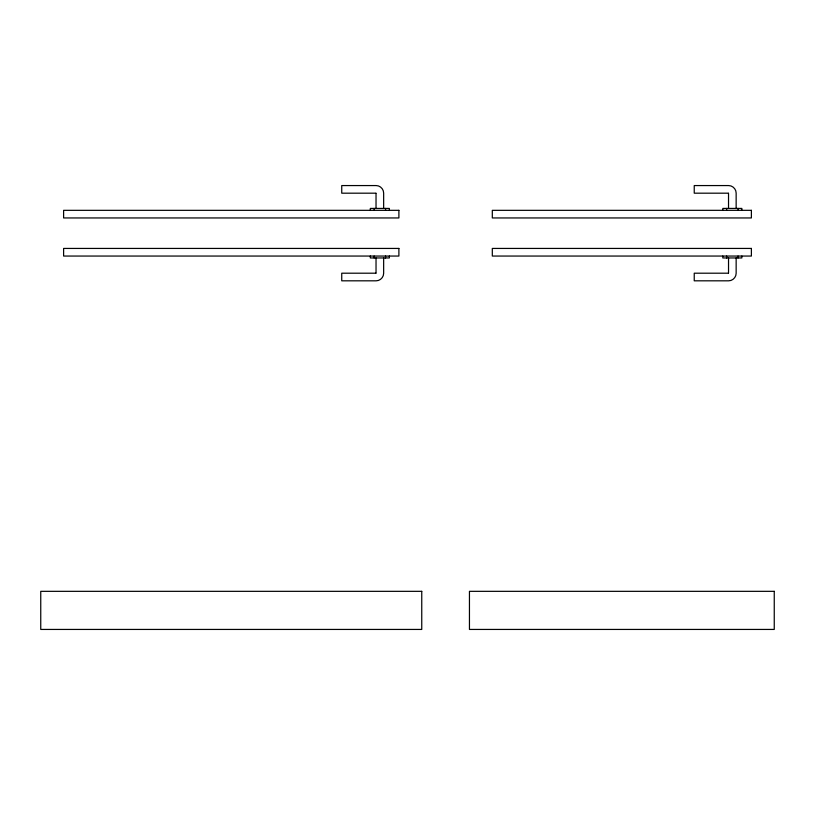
<?xml version="1.0" encoding="UTF-8"?>
<svg xmlns="http://www.w3.org/2000/svg" width="815" height="815" viewBox="0 0 815 815"><rect width="100%" height="100%" fill="white"/><g stroke="black" fill="none" stroke-linecap="round" stroke-linejoin="round"><path stroke-width="1.22" d="M375.909 193.186L341.74 193.186L341.74 185.565L376.163 185.565C380.147 185.535 383.682 189.08 383.651 193.063L383.651 208.426M728.406 193.186L694.237 193.186L694.237 185.565L728.651 185.565C732.634 185.535 736.179 189.08 736.149 193.063L736.149 208.426M375.909 273.198L341.74 273.198L341.74 280.818L376.163 280.818C380.147 280.849 383.682 277.304 383.651 273.32L383.651 257.958M728.406 273.198L694.237 273.198L694.237 280.818L728.651 280.818C732.634 280.849 736.179 277.304 736.149 273.32L736.149 257.958M741.864 210.331L741.864 208.426L722.813 208.426L722.813 210.331M741.864 256.053L741.864 257.958L722.813 257.958L722.813 256.053M738.054 208.426L738.054 210.331M738.054 256.053L738.054 257.958M728.529 193.308L728.529 208.426M728.529 257.958L728.529 273.076M726.623 208.426L726.623 210.331M726.623 256.053L726.623 257.958M389.366 210.331L389.366 208.426L370.316 208.426L370.316 210.331M389.366 256.053L389.366 257.958L370.316 257.958L370.316 256.053M385.556 208.426L385.556 210.331M385.556 256.053L385.556 257.958M376.031 193.308L376.031 208.426M376.031 257.958L376.031 273.076M374.126 208.426L374.126 210.331M374.126 256.053L374.126 257.958M398.892 210.331L63.611 210.331L63.611 217.951L398.892 217.951L398.892 210.331M751.389 210.331L492.311 210.331L492.311 217.951L751.389 217.951L751.389 210.331M398.892 248.432L63.611 248.432L63.611 256.053L398.892 256.053L398.892 248.432M751.389 248.432L492.311 248.432L492.311 256.053L751.389 256.053L751.389 248.432M421.752 591.333L40.75 591.333L40.75 629.435L421.752 629.435L421.752 591.333M774.25 591.333L469.45 591.333L469.45 629.435L774.25 629.435L774.25 591.333"/></g></svg>
